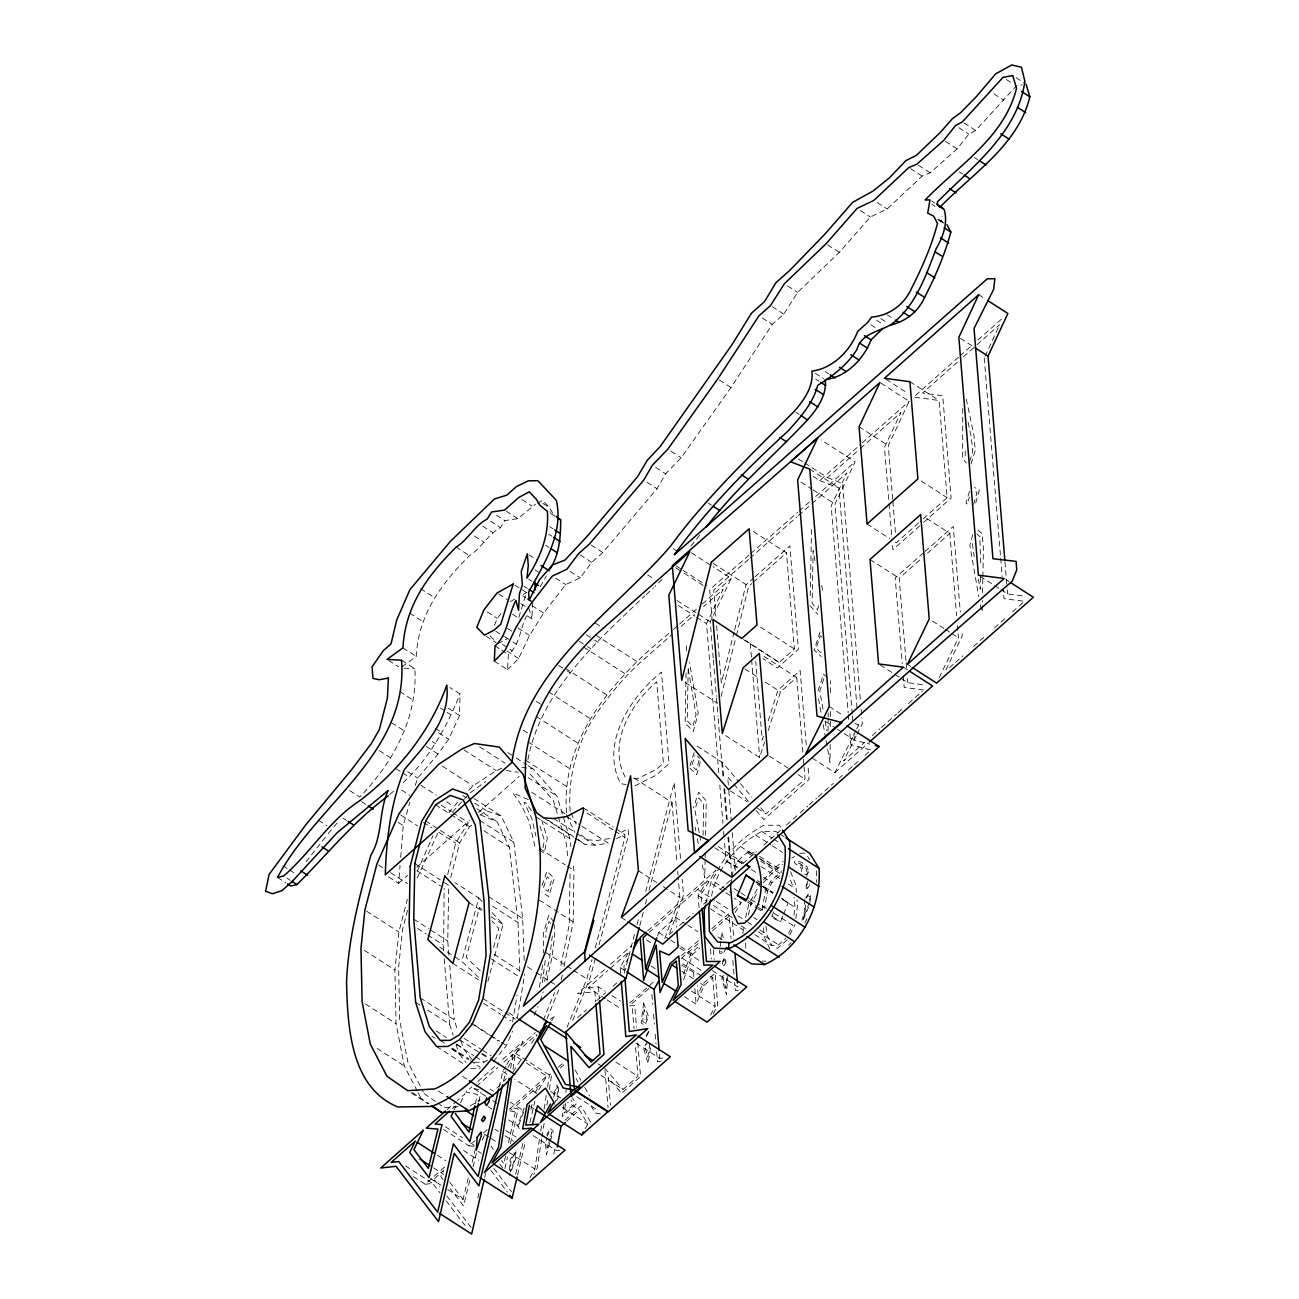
<?xml version="1.0" encoding="UTF-8"?>
<svg xmlns="http://www.w3.org/2000/svg" width="1299" height="1299" viewBox="0 0 1299 1299"><rect width="100%" height="100%" fill="white"/><g stroke="black" fill="none" stroke-linecap="round" stroke-linejoin="round"><path stroke-width="0.75" stroke-dasharray="5 3.75" d="M962.738 408.438L962.656 458.401L966.245 463.094M965.222 455.722L965.238 447.911M828.048 730.915L828.145 718.964M828.161 716.967L828.194 712.989M830.175 744.489L830.029 762.432L826.083 740.544M830.305 726.531L830.37 718.558M830.386 716.561L830.434 708.588M830.564 692.643L830.662 680.676M570.034 873.854L569.287 924.515L560.031 969.427M564.042 966.342L573.184 921.884L573.947 870.492L572.94 862.552M566.575 812.719C560.324 736.63 616.96 675.22 672.005 630.778M570.147 811.209C567.825 779.108 575.96 747.266 592.425 719.711A155.328 71.997 -57.2 0 1 637.549 664.991L672.07 634.48M443.592 950.836L444.128 888.24M448.918 955.138L447.749 941.012L448.756 885.366L441.969 880.998M686.051 672.947L685.125 723.121L693.309 731.402L698.212 713.119L689.574 662.409M686.473 650.864L686.57 644.856M703.051 835.403L703.668 803.659L698.797 797.992L694.835 809.699L699.349 833.455M705.113 859.548L704.772 877.751L701.801 862.146M705.162 857.535L705.276 851.462M705.584 835.289L706.266 800.931L698.683 792.13L693.341 807.946M810.235 595.673L811.534 528.222M980.485 577.129L980.242 589.21L978.098 577.698M980.761 563.019L979.803 536.406L976.799 533.938M982.223 610.644L982.417 600.674M982.58 592.701L982.856 578.769M982.888 576.772L983.424 548.892L982.174 533.645L977.692 529.96M415.242 785.44L417.71 778.117L437.99 754.069L448.658 739.228L459.554 715.522L460.008 693.975L450.022 687.544M804.763 899.444L804.406 911.557L801.954 920.212M805.591 905.094L805.412 910.956L803.22 918.669L808.806 903.844M349.772 790.636L359.758 797.05C392.964 762.692 417.856 717.892 414.852 668.79L401.537 660.233M494.269 661.11L507.584 669.667L508.364 654.485C519.795 645.262 520.022 628.765 526.339 616.311M558.732 1087.295L558.213 1097.346L555.956 1102.396M526.874 615.645L531.859 618.86L532.769 602.233M509.484 1170.334L510.198 1159.341L515.865 1151.693L516.288 1156.873L509.679 1175.757M388.628 876.922L398.631 883.352L400.043 865.443M400.677 857.47L403.21 825.612L409.883 802.279M726.677 978.261L725.897 988.182L722.942 977.855M727.911 975.046L726.385 994.596L721.789 978.537L724.257 973.016M542.544 964.995L539.394 987.938M545.255 960.399L541.862 986.347M720.669 941.466L719.5 953.028L723.023 953.807L726.303 948.059M720.864 939.534L721.643 931.821L724.241 940.849M417.255 1090.965L404.281 1065.943L396.065 1023.644L394.945 969.996L398.858 931.935L407.35 899.265M552.319 935.897L549.526 958.954L544.573 981.411M793.965 915.324L794.972 907.384L794.144 897.333M795.784 918.831L797.472 905.452L797.018 899.817M809.293 900.288L810.836 895.612L808.287 894.118L805.64 898.112M809.797 903.357L810.836 895.612M806.533 898.064L808.287 894.118M649.809 1043.633L647.876 1056.753L645.197 1047.773L647.113 1043.811M650.474 1047.692L648.136 1063.637L643.654 1048.65L646.853 1042.025M563.993 1104.523L562.158 1116.555L576.204 1104.101L572.291 1097.85M565.828 1092.508L566.445 1088.497M565.601 1103.436L564.107 1113.129L573.833 1104.507L570.943 1099.88M510.653 1068.281L513.121 1052.401L535.399 1032.624M512.959 1069.207L515.443 1053.213L536.243 1034.751M529.911 1177.771L534.863 1169.003L539.491 1139.012M540.741 1131.023L541.975 1123.034M544.135 1109.037L546.311 1095.057M547.545 1087.052L549.396 1075.069L552.384 1072.422M541.699 1138.898L537.12 1168.467L533.662 1174.621M542.008 1136.917L544.151 1123.115M546.895 1105.368L548.113 1097.476M549.347 1089.601L551.474 1075.799M512.602 1022.004L517.116 994.839M517.294 1018.416L524.699 974.006M944.016 223.201L941.028 221.707L942.002 216.056M731.24 882.476L731.922 878.644M732.263 876.744C732.733 865.962 739.894 856.82 749.036 851.689L754.41 853.005M762.026 909.982L765.29 891.536L770.729 881.112L781.462 871.597M760.824 861.318L781.202 874.422L771.898 882.687L767.579 890.952L764.526 908.147L761.133 905.955M553.861 1154.048L555.241 1146.432M401.911 666.793L416.248 656.45C418.522 614.736 440.67 584.225 469.491 555.68C481.588 548.032 487.904 534.149 500.553 527.605L504.808 520.59L517.863 518.642L535.545 504.158M542.966 847.744L544.427 840.485L539.166 823.615M561.249 979.868L562.451 974.071M546.911 980.42L551.961 957.525L554.819 933.965L554.007 924.011M475.32 1103.858L477.415 1094.424L465.87 1092.118L471.894 1086.776M478.844 1101.601L480.971 1092.021M505.571 1156.013L503.866 1163.677L501.528 1160.494M508.558 1142.6L515.362 1111.96L510.263 1108.68M504.905 1168.532L507.471 1157.003M510.458 1143.542L518.139 1108.924L513.641 1108.015L539.54 1085.038L534.571 1093.644M477.788 1198.149L479.136 1192.287M484.657 1177.43L485.55 1173.517M527.897 759.558C541.082 691.019 596.517 641.657 644.824 595.835M499.125 1087.052L502.778 1071.496L505.766 1066.317M503.606 1080.8L505.879 1071.058M515.687 1174.069L523.513 1140.733M530.885 1109.33L532.265 1103.452M517.57 1174.994L525.332 1141.951M529.895 1122.498L534.912 1101.114M705.909 903.39L710.764 882.865L716.626 872.425M711.608 895.985C716.512 868.024 737.215 844.626 761.766 831.409L775.698 831.328L784.19 836.8M742.882 933.559L743.71 925.684M745.577 917.825L748.825 904.072L757.999 887.737M748.354 914.918L751.001 903.747L756.489 893.956M447.749 1189.575L463.029 1199.415L468.322 1177.836M472.154 1162.134L476.002 1146.432M469.767 1180.45L463.548 1205.878L450.347 1188.812M473.112 1166.762L476.944 1151.109M734.146 631.947L721.335 682.965L716.512 624.381M734.633 629.983L745.951 584.859L753.534 578.136M721.091 696.41L735.884 637.419M736.387 635.455L748.727 586.287L751.748 583.608M447.652 874.519L455.689 843.116L468.289 822.608L453.01 812.768M450.737 877.637L459.635 842.84L469.589 826.667L472.852 824.556M407.529 910.404L402.446 929.938L398.614 967.235L399.719 1020.332L407.837 1062.046L423.295 1091.907M624.348 973.178L635.049 932.325M637.078 924.547L639.124 916.753M645.733 891.471L674.246 782.518L680.708 861.026M639.79 925.684L643.378 911.995M645.424 904.169L646.951 898.291M648.997 890.464L672.038 802.441L633.912 777.922M478.519 977.319L461.811 961.357L478.763 897.918L454.975 882.622M493.604 947.523L498.719 928.363L491.866 920.877M487.888 981.492L503.07 924.482L492.256 912.677M567.078 1027.2L586.823 978.894L592.052 959.523M595.186 947.897L624.981 837.482L624.738 834.429L614.784 828.031M595.364 958.37L590.071 977.952L572.469 1021.014M599.05 944.665L628.635 835.062L628.115 828.762L618.064 834.088M972.756 534.636L969.833 545.353L978.796 596.679M699.057 760.305L696.313 770.015L691.734 765.647L694.868 755.547M700.307 761.847L696.702 774.561L689.444 767.644M818.565 605.789L817.493 609.556L812.119 603.402L813.125 550.614L815.187 562.223M973.617 504.369L977.043 492.418L973.519 490.437M975.728 502.924L979.365 490.226L974.51 487.482M550.078 1138.362L547.236 1148.072L546.408 1137.859M550.646 1136.43L551.766 1132.549L549.915 1130.666L547.285 1136.073M549.802 1142.909L546.408 1154.502L545.255 1140.49M550.354 1140.977L553.179 1131.315L550.11 1128.214L546.765 1135.05M518.837 617.447L526.517 592.588L514.875 585.102M969.476 491.444L965.92 503.038L969.216 505.165M968.242 500.894L969.411 497.079M690.013 765.793L695.16 749.247M969.671 461.551L972.626 452.149L971.457 437.958L967.755 420.47M971.019 463.938L975.24 450.509L974.006 435.555L966.099 398.192M763.406 736.143L762.204 739.975L755.742 661.37M768.261 720.831L777.955 690.191L800.135 670.528L806.435 747.169M725.703 735.689L759.671 757.544L764.559 742.086M768.229 730.493L780.472 691.864L796.725 677.445L761.068 654.501M818.061 690.922L823.517 674.084L827.804 678.046M823.793 678.841L819.766 691.263L823.355 711.105M808.563 907.157L802.36 921.852M540.124 1001.188L543.209 991.754M820.059 631.963L814.132 650.068L821.309 656.531M542.121 885.415L546.976 871.191L554.364 878.4L548.551 896.602L541.959 891.926M553.666 1094.408L557.092 1084.941M553.618 1097.2L557.644 1086.078L557.027 1097.85L553.829 1105.043M657.44 936.141L658.755 932.52L675.74 917.451L685.921 924.011M683.518 974.104L691.117 953.109L700.08 945.152M683.534 979.787L692.724 954.375L699.788 948.091M664.812 938.528L679.848 897.382L678.192 877.182M669.748 932.893L683.518 895.238L682.186 879.131M524.228 1107.803L517.554 1125.827L519.243 1128.522M518.837 1124.853L523.984 1110.954L510.41 1102.218M773.684 911.801L771.33 917.386L780.569 921.657L782.842 916.022M783.589 914.139L788.12 902.886L781.576 898.112M543.323 1020.218L554.527 992.631M546.993 1018.806L559.658 987.597M494.416 625.355L497.273 618.373L502.031 612.251M807.897 880.933L804.99 888.029L807.377 888.548L810.024 884.879M807.393 883.758L806.029 887.071L807.669 887.428L809.878 883.921M493.425 1061.592L506.464 1045.549L512.472 1031.146M684.248 996.56L696.134 1004.208L703.993 985.584L712.745 977.822L709.351 975.63M534.149 1015.315L537.981 1006.579M417.401 870.98L432.94 835.744M417.304 877.832L437.731 833.373M722.504 961.731L723.852 958.743L726.985 959.961L724.144 965.595L721.156 964.719M403.275 782.534C429.384 758.324 446.888 726.742 460.008 693.975M985.032 356.251L998.947 326.325M892.689 499.141L888.289 445.589L909.17 401.277L879.959 382.491M804.877 923.053L807.28 917.955M507.584 669.667L518.626 658.496L529.537 635.487L543.632 613.112L565.731 584.582L580.166 577.86L591.727 562.37L602.801 552.546L657.018 488.733L665.656 473.826L681.147 457.735L731.012 387.54L772.223 324.425L783.817 314.147L797.651 292.356L839.316 252.379L870.362 217.014L887.152 208.993L922.128 176.096L930.149 172.799L957.103 148.882L968.81 134.154L975.679 130.452L1016.354 85.945L1022.183 84.841M852.241 713.882L834.981 504.012L855.148 461.794L821.195 439.939M801.597 871.515L800.98 867.618L795.069 863.526L794.338 861.724L795.508 860.945L801.418 862.163L807.085 866.806L808.628 871.743L806.338 874.503L804.633 874.081M806.435 876.322L808.628 871.743M939.226 677.656L958.435 637.777L958.11 633.766M945.899 669.927L962.267 635.958L961.78 629.983M718.802 772.889L706.542 623.634L723.088 589.356L703.587 606.617M713.216 658.09L710.244 621.864L731.24 578.396L713.005 566.673M454.325 1109.719L455.933 1106.423M460.528 1102.77L464.896 1093.823L457.459 1100.432M482.124 1140.149L484.998 1134.287M812.151 758.048L834.867 772.661L855.846 730.623M856.723 728.869L858.477 725.378L858.136 721.351M856.09 736.062L843.668 760.954L864.793 742.216M856.983 734.276L862.309 723.608L861.805 717.551M710.618 1015.104L715.083 1006.319L712.745 977.822M713.248 1013.951L717.73 1005.117L715.099 973.048L702.548 984.187L698.099 994.709L697.352 985.616M648.558 1031.211L646.35 1035.53L644.06 1035.206M646.399 1036.537L649.565 1030.334M788.509 933.413L792.715 925.278L772.337 912.158M789.776 934.76L795.069 924.547M585.167 1128.685L587.781 1123.944L579.451 1109.963L567.566 1102.315M620.613 973.471L620.143 967.56L628.911 951.81L609.361 969.151M628.602 957.623L623.91 966.034L624.413 971.993M717.6 870.671C727.343 850.991 744.636 835.549 763.828 825.287L779.497 825.206L781.543 828.502M540.287 586.661L546.294 576.106M506.772 1064.579L512.764 1054.22L524.65 1061.868M507.893 1067.583L523.01 1041.425L500.456 1061.429M526.339 1062.972L546.717 1076.075L536.747 1093.352L514.664 1079.144M551.718 1020.624L554.722 1015.493L550.256 1019.439M699.089 907.546L698.115 895.628L707.241 880.819L724.225 891.747M735.12 912.548L741.193 902.675L734.406 898.307M513.056 1071.967L521.76 1058.441M531.567 1043.243L537.023 1034.783M448.804 812.687L460.366 798.885M452.409 812.054L468.777 794.241M515.053 1153.869L511.075 1159.244L510.263 1171.974L515.346 1157.441L515.053 1153.869L511.66 1151.693M306.061 861.773L327.007 835.16M328.241 833.585L338.552 821.309M690.971 545.986L699.739 535.188M662.035 579.419L655.005 586.466M763.439 879.91L774.204 868.203L783.265 861.318M763.244 882.8L774.496 870.574L782.518 864.468M468.793 790.214L472.998 785.863L496.267 770.648L503.2 767.628M470.189 792.78L485.712 781.576M788.477 945.266L791.075 942.619M496.932 1088.091L502.307 1082.716M503.655 1081.369L506.334 1078.69M646.285 594.504L653.543 587.798M389.765 794.517L394.263 790.523M958.516 357.274L913.652 397.072L939.112 400.498L947.117 497.679L920.195 521.565M960.01 355.942L971.977 345.323M977.952 340.013L1001.886 318.791M813.271 476.424L819.766 480.598L860.669 444.29M862.195 442.943L909.17 401.277M957.395 362.161L922.582 393.045L942.717 395.757L951.128 498.02L921.251 524.536M963.436 356.803L975.549 346.054M977.059 344.706L999.759 324.571M804.747 463.045L827.463 477.659L858.964 449.714M860.458 448.382L900.938 412.465L884.457 447.457L888.906 501.593M398.631 883.352L407.659 875.331M416.703 867.31L469.459 820.513M478.503 812.492L519.194 776.396M755.044 576.788L789.889 545.889L798.382 649.289L777.322 667.978L763.016 658.544M753.258 582.277L786.48 552.789L752.511 530.95M918.702 522.896L896.278 542.787L891.406 539.653M919.757 525.851L892.868 549.721L892.364 543.696M743.466 639.546L779.124 662.49L794.387 648.964L786.48 552.789M923.492 552.838L895.19 577.941L902.237 663.562M924.969 551.523L953.271 526.42L960.302 612.056M905.971 660.623L899.2 578.266L921.543 558.456M927.502 553.163L949.845 533.337L923.881 516.645M757.496 808.335L765.988 813.791L805.088 779.108L804.097 767.141M477.902 1081.434L498.946 1062.761M647.665 930.815L716.058 870.135L700.957 894.638L701.769 904.477M604.571 969.59L577.682 993.443L594.91 991.803L595.738 1001.854M610.53 964.296L631.444 945.753M447.051 1109.671L455.965 1101.747M649.143 932.357L707.241 880.819M485.875 1096.259L473.989 1088.611L497.842 1067.453M503.817 1062.16L512.764 1054.22M872.327 735.526L879.878 728.836M881.388 727.489L896.472 714.109M897.982 712.778L902.513 708.751M908.537 703.409L922.128 691.36M605.302 998.752L588.317 987.825L607.867 970.483M452.409 1108.615L455.299 1106.05M949.537 667.735L954.018 663.757M955.512 662.425L963.014 655.784M973.487 646.48L983.976 637.176M994.449 627.888L1006.433 617.252M1012.424 611.943L1024.391 601.307L1004.013 598.709L1003.185 588.593M834.867 772.661L867.943 743.32M742.882 863.64L756.456 851.608M763.991 844.918L780.569 830.207M786.593 824.865L798.658 814.164M800.168 812.833L807.702 806.143M809.212 804.812L816.746 798.122M818.24 796.79L833.325 783.411M839.349 778.069L842.369 775.389M848.393 770.047L852.907 766.037M854.417 764.689L858.948 760.678M864.972 755.336L870.996 749.994L850.796 744.717L849.643 730.655M669.066 934.777L673.564 930.782M679.588 925.44L693.098 913.441M703.62 904.12L708.134 900.126M720.149 889.458L732.165 878.79M577.6 1017.653L586.45 1009.794M596.777 1000.636L605.626 992.777M613.014 986.233L618.909 981.005M681.585 955.561L699.755 939.437M711.868 928.688L730.038 912.564M732.945 909.998L741.193 902.675M509.452 1109.151L546.717 1076.075M413.309 1176.602L425.195 1184.25L444.729 1166.908M629.804 1003.007L653.852 981.671M443.544 1129.481L469.004 1145.864L474.801 1140.733M483.472 1133.037L487.807 1129.188M558.326 1067.145L564.269 1061.884M681.293 958.5L699.106 942.701M712.469 930.847L730.282 915.048M648.769 988.718L629.349 1005.946L634.708 1005.442L636.494 1027.152M560.259 1068.005L564.643 1064.108M564.919 1120.29L581.026 1106.001L590.704 1122.222M566.721 1121.248L579.451 1109.963M754.881 934.663L771.866 945.591L778.572 944.86L785.976 938.3M787.145 939.859L777.906 948.059L773.035 948.579M600.95 1075.312L623.033 1089.52L637.939 1076.286L635.325 1044.493M673.515 629.43L678.078 625.404M679.588 624.056L696.296 609.28M702.386 603.921L731.24 578.396M681.066 626.508L694.575 614.573M749.085 555.046L709.692 589.681L711.998 617.821M750.595 553.715L797.57 512.423M799.096 511.092L809.699 501.755M815.756 496.429L855.148 461.794M748.5 559.447L713.703 590.038L715.846 616.311M750.01 558.115L796.937 516.872M798.447 515.541L810.56 504.889M812.07 503.557L846.867 472.966L831.165 505.847L848.166 712.599M479.948 815.09L486.605 810.803L501.235 816.048L513.868 842.337L522.653 918.507L524.26 962.121M470.287 1105.887L479.981 1099.993M474.232 1062.273L484.007 1062.192L491.477 1057.792M510.377 601.567L516.84 597.978M523.286 594.39L526.517 592.588M537.299 503.216L542.544 500.391L549.526 507.649L553.277 513.982L549.948 511.838M791.773 858.054L794.615 856.512M616.489 838.813L624.738 834.429M497.712 643.719L507.373 638.735M634.919 785.798L656.06 775.194L669.034 763.666L661.516 672.07C630.177 697.092 599.732 743.759 620.695 783.719L626.021 784.499M635.99 1043.097L659.762 1058.393L663.286 1057.841M660.98 1061.186L657.456 1061.738L656.628 1051.833M609.702 838.537L597.199 840.437L587.846 839.868L581.238 835.111M575.23 838.18L585.167 844.577L595.088 845.178L608.257 843.181L578.428 823.988M425.195 1184.25L432.713 1183.405L440.02 1192.904M588.317 987.825L598.417 986.867L605.204 991.234M559.999 1150.476L556.605 1150.719L531.145 1134.319M458.287 1106.683L444.274 1107.609L439.647 1104.394M738.352 990.341L735.315 990.374L734.666 982.369M470.563 1068.395L480.127 1068.314M799.713 853.248L805.689 853.216M762.302 961.081L765.793 961.26M403.957 668.157L414.852 668.79M469.004 1145.864L474.249 1146.286M1001.107 589.778L1007.602 593.968L1025.447 596.241M901.295 678.533L907.79 682.706L923.037 684.719M923.638 690.013L904.201 687.447L903.211 675.512M521.776 767.287L533.24 768.959L557.011 796.157L569.92 838.732L570.927 846.672M506.301 770.518L518.204 772.239M633.993 778.28L637.549 778.799L656.596 769.235L663.399 763.195L656.709 681.796C630.811 703.749 607.429 743.645 625.128 776.964M600.349 1113.974L595.039 1112.983L590.298 1104.361M473.989 1088.611L481.393 1090.105M509.809 1110.84L515.362 1111.96M720.62 951.729L723.056 952.264M844.204 733.562L854.401 740.105L869.664 744.1M519.811 971.49L518.025 922.582L509.305 847.094L497.176 821.829L480.857 815.025M827.463 477.659L842.564 483.407L860.49 701.395M819.766 480.598L838.943 487.904L857.145 709.27M528.287 799.534L512.894 792.991L521.321 805.023L529.164 821.439L535.513 848.864M681.666 965.141L696.702 974.169M539.036 850.488L544.33 852.891L547.285 838.18L541.715 820.351M714.677 847.76L729.6 857.356L743.077 863.721M737.702 867.115L726.109 861.627L724.274 839.446M808.059 895.742L809.764 896.748M1016.094 77.68L1024.408 83.039M1006.368 79.515L1011.353 82.73M993.849 93.804L1003.835 100.234M964.037 122.95L975.679 130.452M958.824 127.724L968.81 134.154M974.38 157.504L977.709 159.647M945.461 141.38L957.103 148.882M959.214 171.841L962.543 173.985M918.49 165.298L930.149 172.799M910.485 168.61L922.128 176.096M931.643 201.02L934.971 203.147M931.821 204.235L935.15 206.379M938.674 219.336L943.675 222.551M937.699 219.563L941.028 221.707M877.166 202.563L887.152 208.993M860.376 210.584L870.362 217.014M978.667 294.694L985.145 298.867M827.658 244.894L839.316 252.379M960.464 338.373L971.814 345.68M887.103 314.78L893.761 319.067M880.787 318.661L887.444 322.931M876.614 320.285L883.271 324.571M870.866 324.766L877.523 329.037M787.665 285.926L797.651 292.356M909.917 381.695L939.112 400.498M886.064 379.324L907.157 392.899M772.174 306.645L783.817 314.147M762.237 318.011L772.223 324.425M825.174 371.546L828.502 373.69M815.236 373.235L823.566 378.577M815.723 379.129L819.052 381.273M859.077 426.803L888.289 445.589M921.153 480.987L947.117 497.679M795.897 412.335L799.226 414.478M719.37 380.039L731.012 387.54M1005.783 579.5L1009.031 581.595M798.252 458.856L803.123 461.989M980.014 576.22L993.004 584.566M994.628 585.605L999.483 588.739M809.748 469.118L838.943 487.904M867.066 524L889.783 538.614M801.028 482.156L811.209 488.716M812.914 489.804L834.981 504.012M870.005 559.479L899.2 578.266M671.161 451.305L681.147 457.735M932.471 621.084L943.837 628.391M945.461 629.43L950.316 632.564M951.94 633.603L958.435 637.777M655.67 467.396L665.656 473.826M708.101 503.022L711.43 505.165M647.032 482.319L657.018 488.733M907.4 664.309L910.648 666.387M903.373 667.183L908.228 670.316M880.202 664.958L893.192 673.32M894.816 674.36L899.687 677.493M713.054 563.344L748.727 586.287M691.458 552.806L711.349 565.601M673.483 548.811L678.468 552.026M676.341 566.007L681.423 569.287M683.128 570.375L706.9 585.67M675.724 567.825L682.511 572.193M684.216 573.297L706.299 587.489M760.418 627.108L794.387 648.964M542.868 503.379L549.526 507.649M647.714 574.954L654.371 579.224M550.695 513.511L555.68 516.726M745.188 640.196L779.124 662.49M522.068 499.628L532.054 506.042M591.142 545.044L602.801 552.546M677.088 600.544L696.978 613.339M698.635 614.411L710.244 621.864M678.354 605.496L694.933 616.164M696.589 617.236L706.542 623.634M549.656 526.712L552.984 528.855M829.265 706.575L843.863 715.976M855.229 723.283L858.477 725.378M548.698 534.165L552.026 536.308M580.068 554.868L591.727 562.37M506.22 511.14L517.863 518.642M744.798 668.92L758.389 677.656M765.176 682.024L780.472 691.864M825.531 721.53L835.712 728.089M837.417 729.177L842.515 732.457M545.548 545.255L548.876 547.399M496.494 515.232L504.808 520.59M570.18 571.43L580.166 577.86M490.567 521.191L500.553 527.605M528.969 554.819L537.299 560.178M482.611 526.079L492.597 532.509M555.745 578.152L565.731 584.582M534.944 569.871L538.273 572.015M474.379 536.049L484.365 542.479M528.644 579.159L531.973 581.303M595.364 623.179L603.694 628.521M685.141 682.43L717.405 703.181M524.033 586.255L527.362 588.398M595.624 635.016L637.062 661.662M456.176 547.106L469.491 555.68M586.401 634.821L593.058 639.108M594.731 640.18L598.06 642.323M522.783 595.803L526.111 597.946M769.414 756.164L788.103 768.18M798.284 774.74L805.088 779.108M531.973 605.61L543.632 613.112M520.899 603.678L529.213 609.02L531.859 618.86M579.143 641.268L585.8 645.554M587.473 646.626L590.801 648.769M583.641 647.097L625.079 673.743M498.719 594.065L508.705 600.495M512.52 614.265L520.85 619.623M517.879 627.985L529.537 635.487M697.027 746.048L722.504 762.432L739.131 782.063M487.287 611.943L497.273 618.373M507.471 628.472L514.128 632.743M565.503 668.384L606.942 695.046M558.57 665.429L565.227 669.716M566.884 670.787L570.212 672.914M504.629 636.607L511.286 640.894M512.959 641.966L516.288 644.109M495.731 631.233L504.044 636.591M420.535 588.658L433.85 597.231M502.469 644.418L512.456 650.848M730.314 790.847L747.298 801.775M486.07 636.218L496.056 642.648M506.967 651.01L518.626 658.496M495.049 645.928L500.034 649.127M501.706 650.198L508.364 654.485M548.681 691.961L590.119 718.623M761.766 831.409L771.947 837.969M773.652 839.057L778.734 842.337M755.336 834.867L770.616 844.707M772.32 845.795L782.501 852.355M409.705 613.16L423.019 621.734M536.292 701.411L542.95 705.698M759.509 856.285L781.592 870.492M749.036 851.689L757.528 857.161M759.217 858.249L781.3 872.457M740.251 846.347L753.826 855.099M760.629 859.467L774.204 868.203M536.39 716.496L577.828 743.142M747.234 852.582L752.332 855.862M761.052 866.53L779.741 878.546M788.233 884.002L793.316 887.282L789.094 876.63M718.315 846.639L743.174 862.633M737.929 860.831L743.028 864.111M751.52 869.567L756.603 872.847M763.406 877.215L771.898 882.687M402.934 647.876L416.248 656.45M523.27 730.152L528.271 733.367M726.791 860.977L736.988 867.537M757.366 880.641L760.759 882.833M756.164 881.615L761.246 884.895M762.951 885.983L773.149 892.543M755.856 882.135L760.954 885.415M762.659 886.503L772.84 893.062M788.12 902.886L781.332 898.518L794.972 907.384M762.708 886.616L772.905 893.176M757.382 884.392L767.579 890.952M528.076 741.875L569.514 768.537M388.661 660.46L398.647 666.874M762.156 905.614L770.648 911.07M733.967 888.484L739.066 891.764M740.755 892.851L749.247 898.307M750.952 899.411L759.444 904.867M748.305 900.889L756.797 906.361M758.486 907.449L763.585 910.729M772.077 916.185L780.569 921.657M447.911 708.02L459.554 715.522M747.558 902.091L756.05 907.546M757.755 908.651L761.149 910.826M525.543 760.142L566.981 786.804M714.856 882.232L731.84 893.16M440.458 708.069L445.46 711.284M447.116 712.355L450.444 714.499M507.779 752.576L514.566 756.944M516.255 758.031L526.452 764.591M528.157 765.679L533.24 768.959M725.914 892.835L732.717 897.203M583.3 807.767L613.128 826.96M753.712 917.532L757.106 919.724M399.946 691.62L413.261 700.193M586.872 812.963L613.388 830.029M615.044 831.084L624.981 837.482M528.141 777.581L557.011 796.157M479.542 746.779L505.019 763.163M697.595 889.377L714.58 900.304M716.285 901.392L729.859 910.128M737.816 915.795L746.308 921.267M748.013 922.355L751.407 924.547M759.899 930.003L766.686 934.371L771.866 945.591M758.194 931.756L778.572 944.86M698.115 895.628L706.607 901.1M713.395 905.468L732.068 917.484L733.87 939.323M435.36 728.333L442.017 732.604M741.307 925.927L746.405 929.207M531.729 792.325L564.886 813.645M438.672 732.798L448.658 739.228M463.987 749.896L496.267 770.648M566.819 816.519L576.772 822.917M710.521 908.862L742.784 929.613M638.41 870.72L656.644 882.459M663.269 886.714L679.848 897.382M553.65 818.516L575.197 832.383M576.853 833.455L595.088 845.178M432.275 741.518L435.603 743.661M548.162 820.221L573.038 836.215M543.729 817.915L573.573 837.108M391.454 722.666L404.768 731.223M535.951 816.876L569.92 838.732M426.348 746.568L437.99 754.069M717.892 936.904L722.975 940.184M442.439 766.199L472.998 785.863M687.626 925.099L697.807 931.659M474.07 798.56L501.235 816.048M462.834 795.508L466.227 797.7M474.72 803.155L486.605 810.803M539.978 848.653L565.455 865.037M567.143 866.124L573.947 870.492M476.798 808.725L497.176 821.829M379.324 750.578L390.983 758.08M658.755 932.52L668.936 939.08M670.641 940.167L679.133 945.623M680.838 946.727L692.724 954.375M407.724 771.687L417.71 778.117M679.864 948.075L701.931 962.283M479.899 820.481L513.868 842.337M712.323 970.597L737.783 986.98L737.459 983.018M395.951 768.651L400.953 771.866M402.609 772.937L409.266 777.208M421.071 785.359L436.35 795.183M446.547 801.743L453.335 806.111M621.328 917.467L626.297 920.666M483.845 830.711L509.305 847.094M682.17 958.159L702.548 971.262M441.124 805.12L451.305 811.68M646.48 939.924L651.578 943.204M435.62 804.812L449.21 813.547M450.899 814.652L469.589 826.667M682.657 963.793L703.035 976.897M401.57 790.019L409.883 795.361M681.91 971.376L693.796 979.024M700.599 983.392L703.993 985.584M691.312 991.023L715.083 1006.319M425.682 820.984L459.635 842.84M650.994 966.018L656.076 969.298M423.425 822.364L431.901 827.82M438.705 832.188L455.689 843.116M539.231 900.045L573.184 921.884M400.677 814.976L417.661 825.904M398.225 822.397L403.21 825.612M620.143 967.56L625.225 970.84M361.609 801.662L366.61 804.877M488.7 896.651L522.653 918.507M492.548 906.182L518.025 922.582M414.803 863.51L440.264 879.91M343.147 818.224L346.476 820.367M469.101 902.643L482.692 911.378M491.184 916.834L503.07 924.482M545.385 952.232L565.276 965.043M566.932 966.099L571.917 969.298M573.573 970.369L586.823 978.894M612.008 995.602L620.5 1001.074M416.963 870.768L440.734 886.064M607.006 999.84L620.581 1008.592M318.612 820.318L326.942 825.677M378.594 865.053L383.692 868.317M390.479 872.701L407.464 883.612M527.394 966.846L534.198 971.214M535.886 972.301L554.576 984.317M494.123 954.343L519.6 970.743M491.168 958.792L518.333 976.263M413.78 919.156L429.076 928.996M430.765 930.084L447.749 941.012M417.628 928.493L426.121 933.965M427.826 935.053L443.105 944.893M439.728 947.15L453.319 955.885M455.023 956.99L461.811 961.357M615.856 1062.095L637.939 1076.286M452.913 963.452L478.389 979.836M366.594 911.184L398.858 931.935M597.995 1063.816L603.093 1067.096M282.906 865.719L287.891 868.934M289.563 870.005L294.548 873.22M508.77 1012.733L517.262 1018.189M483.001 998.509L503.379 1011.612M505.084 1012.7L515.265 1019.26M483.731 1003.429L500.7 1014.357M502.404 1015.445L510.897 1020.917M286.933 878.14L290.262 880.284M277.515 877.426L285.829 882.784M364.386 950.332L394.945 969.996M474.2 1024.797L489.479 1034.621M491.184 1035.709L499.677 1041.181M501.365 1042.269L506.464 1045.549M471.099 1023.368L488.083 1034.296M489.788 1035.384L498.28 1040.856M515.443 1053.213L549.396 1075.069M576.756 1096.729L597.134 1109.833M420.259 997.908L454.228 1019.747L457.865 1031.211M415.664 1002.406L420.762 1005.686M427.55 1010.054L449.633 1024.261L453.14 1035.271M550.581 1091.404L560.762 1097.947M464.1 1038.339L481.085 1049.267M482.79 1050.355L491.282 1055.827M482.432 1053.586L489.22 1057.971M459.456 1039.736L488.327 1058.312M562.321 1107.56L587.781 1123.944M502.778 1071.496L507.877 1074.776M436.172 1030.903L446.353 1037.463M456.55 1044.006L463.337 1048.39L473.031 1060.731M456.842 1044.721L473.826 1055.649M475.515 1056.736L484.007 1062.192M440.28 1040.418L445.362 1043.698M452.166 1048.066L469.15 1058.994M451.467 1048.634L468.452 1059.562M470.157 1060.65L480.338 1067.21M431.804 1036.131L435.197 1038.307M452.182 1049.235L458.969 1053.603L465.935 1062.468M530.512 1106.602L533.905 1108.794M436.61 1046.539L463.775 1064.011M365.49 1003.981L396.065 1023.644M490.032 1089.114L493.425 1091.29M462.46 1076.368L467.559 1079.631M492.678 1100.626L497.761 1103.906M488.245 1106.748L491.639 1108.94M508.623 1119.868L518.804 1126.412M505.879 1130.503L516.076 1137.063M377.116 1048.455L404.281 1065.943M438.331 1091.046L445.119 1095.43M494.919 1129.237L498.313 1131.413M505.1 1135.781L513.592 1141.253M484.495 1134.206L489.577 1137.486M491.282 1138.574L496.38 1141.853M509.387 1152.603L534.863 1169.003M412.465 1092.67L428.914 1103.663M411.101 1092.865L428.085 1103.793M445.427 1126.769L462.412 1137.697M470.904 1143.152L474.297 1145.345M478 1151.223L481.393 1153.415M463.564 1150.411L478.844 1160.251M437.357 1155.266L445.849 1160.721M433.493 1167.833L443.673 1174.393M430.765 1178.664L440.962 1185.208M405.548 1165.934L432.713 1183.405M424.205 1093.661L438.104 1103.322M578.006 839.414L585.167 844.577M821.082 652.877L816.097 648.38L820.254 635.649L823.923 639.043M480.305 970.873L466.195 957.395L479.542 907.416L482.286 910.404M490.113 635.844L495.179 641.089M697.498 756.115L699.609 758.356M478.763 897.918L482.806 902.35M810.04 605.594L817.785 614.443M530.089 773.977L553.325 800.557L566.055 842.564L568.036 858.217M604.798 1068.2L623.033 1089.52M740.414 783.573L751.91 797.18M760.873 807.751L765.988 813.791M748.338 801.288L727.667 776.867L728.658 788.802M756.083 810.43L763.828 819.588L809.082 779.432L807.929 765.322M449.73 1182.22L463.029 1199.415M443.138 1179.508L440.734 1176.407L443.592 1170.513L432.535 1180.32L434.645 1180.093L439.5 1186.409M446.775 1195.876L471.066 1227.458M446.093 1200.812L466.779 1227.717M493.831 1168.402L511.53 1191.735M490.876 1170.367L507.373 1192.109M553.845 922.014L548.763 915.146L543.323 933.461L543.518 953.011M550.581 923.573L548.957 921.364L545.807 931.951L545.872 937.699M490.941 1146.14L493.295 1149.339M499.774 1164.083L503.314 1168.856M531.421 810.673L525.949 802.993L524.033 802.197L531.827 818.516L535.854 835.874M807.653 856.447L809.618 859.646M575.23 1070.067L580.945 1080.443M584.745 1087.36L589.519 1095.999M576.09 1078.543L577.974 1081.986M418.181 1092.768L420.957 1098.126M570.992 813.044L576.123 824.069M566.543 814.717L574.726 832.35M769.804 948.936L764.234 936.888L763.292 925.359M790.571 871.726L795.784 884.814L796.401 892.316M460.901 1040.743L463.337 1048.39M456.046 1044.445L458.969 1053.603M807.312 872.506L805.965 868.219L800.493 863.721L797.683 863.137L802.116 866.206L803.091 872.149M699.723 835.436L701.233 843.36M695.111 827.057L695.858 830.954M697.336 838.764L698.456 844.61M980.29 604.652L981.411 610.627M825.141 721.026L826.927 730.947M818.532 698.765L821.406 714.677M823.209 724.631L825.709 738.563M821.699 585.329L823.063 592.977M972.334 543.615L974.234 556.638M1004.955 561.72L1007.098 587.911M1007.277 589.925L1007.602 593.968M984.22 358.004L1000.522 556.232M1000.685 558.261L1002.179 576.464M949.845 533.337L956.616 615.694M957.444 625.728L957.948 631.752M892.851 501.138L895.466 532.866M906.15 662.62L906.799 670.657M907.465 678.695L907.79 682.706M889.068 503.59L891.699 535.675M861.156 709.465L861.643 715.522M852.404 715.895L852.907 721.952M853.898 734.049L854.401 740.105M848.328 714.596L848.815 720.62M796.725 677.445L803.285 757.171M803.448 759.168L803.935 765.143M750.286 643.476L751.439 657.473M751.601 659.486L759.671 757.544M766.02 926.301L766.686 934.371M728.82 790.782L731.272 820.611M732.246 832.545L735.348 870.33M722.504 762.432L723.835 778.539M724.663 788.623L727.635 824.865M728.625 836.962L731.938 877.247M713.378 660.103L714.71 676.211M714.872 678.224L716.366 696.345M716.528 698.359L718.022 716.463M718.185 718.477L723.137 778.864M723.965 788.931L726.45 819.117M727.943 837.238L729.6 857.356M719.808 784.986L722.958 823.306M723.608 831.376L724.111 837.433M729.405 918.409L731.045 938.398M732.863 960.383L734 974.38M713.313 949.878L714.109 959.474M710.504 949.147L711.316 958.987M693.552 972.789L693.877 976.718M694.835 988.507L696.134 1004.208M672.038 802.441L677.023 863.039M677.688 871.126L678.013 875.169M675.74 917.451L676.535 927.291M659.454 1054.463L659.762 1058.393M651.919 994.401L652.731 1004.306M653.543 1014.21L654.355 1024.099M655.167 1034.004L655.979 1043.909M637.793 1042.951L640.553 1076.514L621.62 1093.303L608.159 1077.537L610.433 1105.205M632.386 1008.722L634.009 1028.597M598.417 986.867L599.391 998.785M604.961 1070.165L608.046 1107.738M449.746 965.238L454.228 1019.747M444.242 958.776L449.633 1024.261M745.642 943.106L745.821 950.673M816.519 870.85L816.584 882.443M688.21 668.644L687.236 720.864L692.854 726.547L696.037 714.645L688.21 668.644M643.638 1003.007L641.17 1022.979L644.84 1025.398L648.542 1016.711L643.638 1003.007M644.125 1009.745L642.68 1021.387L644.807 1022.784L646.967 1017.718L644.125 1009.745M551.409 880.933L548.064 891.439L543.339 888.094L547.188 876.793L551.409 880.933M723.9 960.01L722.179 963.826L724.128 964.394L725.946 960.805L723.9 960.01"/><path stroke-width="1.5" d="M489.447 1097.054L489.171 1101.032L486.54 1105.66L484.868 1103.013L486.8 1097.801M550.078 569.027C559.593 553.91 560.583 537.072 560.681 519.941L556.232 516.352M705.471 905.257L704.139 910.859L704.756 936.352L713.93 948.14L728.414 948.838L729.08 942.603M509.111 1078.219L498.345 1147.731L484.365 1172.591L538.939 1124.171L525.738 1125.145L529.359 1105.303M511.725 1077.196L500.894 1147.147L492.012 1162.93L531.112 1128.246L565.065 1150.102L525.965 1184.785L493.701 1164.034M731.24 882.476L730.574 886.291L732.733 912.515L737.913 923.735L744.603 923.004C764.9 907.546 764.072 876.338 755.125 854.791M557.303 1146.952L561.071 1126.265L565.309 1122.515M890.773 325.075C905.744 321.324 918.247 311.663 924.628 297.39C935.312 276.492 944.909 254.555 950.819 232.034L947.003 224.695M474.898 1105.741L469.036 1132.143L455.283 1113.503M478.422 1103.517L469.913 1141.837L451.094 1116.328L453.513 1111.376M484.202 1179.378L471.651 1234.05L439.387 1213.298M726.141 947.507L751.618 963.89L764.608 964.524C800.265 948.595 821.829 906.751 819.003 868.333L809.667 853.183L785.895 837.887M498.67 1088.984L478.129 1176.472L453.383 1143.867L437.698 1212.194L398.744 1161.55L391.226 1162.394L415.274 1141.058L409.721 1152.538L429.076 1177.56L442.033 1124.593L435.051 1124.025L449.503 1111.181M502.681 1084.697L478.909 1185.89L454.212 1153.333L438.542 1221.628L396 1166.291L380.737 1167.996L423.36 1130.195L413.91 1149.68L428.345 1168.321L437.942 1129.091L426.218 1128.149L445.557 1110.986M479.818 1177.56L512.082 1198.328L517.116 1176.943M710.683 899.915L708.816 907.757L709.4 931.432L717.649 942.035L730.639 942.684C766.313 926.755 787.86 884.895 785.034 846.477L777.776 834.705M705.99 527.475C735.9 487.969 773.831 455.868 807.556 419.837C817.25 408.958 827.073 394.977 825.222 379.649C846.234 377.132 863.721 359.044 871.044 339.883L882.898 328.403M529.992 1010.378L564.789 1032.77L625.972 978.504L639.27 927.632M939.956 207.223C972.642 173.287 1018.156 145.342 1029.831 96.824L1026.08 84.11M532.33 1124.658L537.542 1105.774L545.418 1113.324M593.805 920.325L584.631 953.726L585.216 960.968M659.226 977.562L645.635 968.827L656.791 937.959M431.479 1105.969L441.676 1112.529L468.89 1110.726C505.782 1092.849 530.365 1057.289 546.262 1020.641M745.87 901.003L737.377 895.531L745.967 875.055L754.459 880.527M1004.793 559.69L988.052 356.121L1007.862 313.481L988.393 300.962M550.565 1104.02L540.27 1122.628L580.182 1087.214L565.503 1084.47L540.741 1039.492L550.727 1022.345M549.412 1114.233L581.676 1135.001L583.43 1131.835M633.295 949.212L638.913 939.128L634.432 943.106M659.129 1050.518L654.095 989.416L658.966 980.664M287.501 883.856L290.83 885.999L296.919 884.57C327.169 854.677 353.62 821.098 388.271 795.849M646.155 932.146L640.131 937.488L643.654 980.372L656.174 945.039L660.071 992.468L671.567 965.222L676.276 961.049L678.305 985.746L666.501 1008.982L720.149 961.39L706.461 961.52L702.093 908.407M544.313 1024.716L547.285 1022.086M647.616 933.705L643.086 937.732L645.635 968.827M540.709 1030.789L546.652 1025.528L537.461 1041.295L563.165 1087.977L573.833 1089.975L547.723 1113.146L553.829 1102.088L545.483 1088.124L527.118 1104.426L522.653 1128.863L531.112 1128.246M869.437 741.989L932.568 685.969L909.852 671.356M846.948 725.832L879.212 746.584L731.938 877.247L699.674 856.479M746.487 864.777L749.815 866.904L662.75 944.129L627.953 921.738M581.676 1135.001L607.786 1111.83L575.522 1091.079M728.414 948.838C768.196 931.156 792.763 884.668 789.695 841.736L782.566 830.158M875.396 745.594L879.212 746.584M737.377 895.531L746.6 899.801L754.167 881.031L745.967 875.055M746.438 865.313L749.815 866.904M1021.517 91.466L1029.831 96.824M1017.328 107.249L1025.642 112.607M1000.766 133.765L1009.096 139.123M979.381 160.719L986.038 165.005M964.215 175.056L969.2 178.272M949.455 188.599L956.113 192.885M936.628 204.219L943.285 208.506M944.146 227.747L950.819 232.034M940.427 237.798L948.757 243.157M935.312 251.957L941.97 256.228M926.479 272.465L934.809 277.824M916.298 292.048L924.628 297.39M975.062 347.775L988.052 356.121M906.751 306.467L915.081 311.825M903.049 312.296L909.706 316.583M895.417 320.139L898.746 322.282M864.387 335.597L871.044 339.883M859.386 342.936L867.7 348.294M850.78 354.708L859.094 360.067M839.479 367.276L846.136 371.563M830.175 374.745L835.16 377.96M820.724 382.344L825.709 385.543M815.22 389.294L823.534 394.636M809.602 401.602L817.932 406.96M800.898 415.55L807.556 419.837M1010.654 582.634L1033.371 597.248L936.595 683.095L912.255 667.442M779.887 437.519L786.544 441.79M741.453 474.784L748.11 479.055M713.102 506.237L719.76 510.507M557.352 517.798L560.681 519.941M554.657 529.927L559.642 533.142M553.683 537.38L560.34 541.667M550.532 548.47L557.19 552.757M540.969 565.487L549.298 570.846M533.629 582.374L538.63 585.589M529.034 589.47L534.019 592.685M527.784 599.018L531.112 601.161M788.428 848.669L819.003 868.333M788.525 866.953L819.101 886.616M782.063 886.421L814.327 907.173M770.957 905.257L804.925 927.113M764.007 922.014L794.566 941.694M747.006 936.547L779.27 957.298M734.032 944.86L764.608 964.524M714.499 966.147L746.763 986.899L707.062 1022.134L674.798 1001.367M671.729 964.832L676.811 968.096M632.304 954.002L642.502 960.562M663.87 983.44L675.756 991.088M626.93 971.928L654.095 989.416M368.267 805.948L373.268 809.163M589.502 955.041L625.972 978.504M348.132 821.439L353.133 824.654M638.053 1035.969L670.316 1056.736L608.37 1111.684L576.106 1090.933M321.925 846.851L328.582 851.137M548.357 1026.616L567.03 1038.632M573.817 1043L580.621 1047.367M300.881 870.882L307.538 875.169M584.42 1055.08L592.896 1060.552M518.967 1019.277L541.034 1033.484M291.934 881.355L296.919 884.57M544.249 1045.663L568.02 1060.958M490.925 1059.058L514.696 1074.354M535.61 1109.882L561.071 1126.265M469.264 1080.736L493.035 1096.031M446.824 1096.518L468.89 1110.726M465.237 1110.239L473.729 1115.695M461.291 1122.872L471.472 1129.432M416.979 1142.146L433.963 1153.074M419.902 1159.098L430.099 1165.658M432.112 1105.887L441.676 1112.529M509.728 1195.226L512.082 1198.328M735.007 953.222L737.459 983.018M699.414 911.525L703.831 965.125L712.81 965.043L673.093 1000.279L681.114 984.463L678.776 955.967L670.024 963.728L662.165 982.353L659.583 950.949L669.066 955.041L678.159 946.987L676.86 931.237M624.9 977.936L629.301 1031.52L647.73 1028.613L571.057 1096.632L565.763 1032.267L591.175 1061.981L600.041 1054.106L595.9 1003.867M621.263 981.362L625.809 1036.553L636.348 1034.881L574.402 1089.845L570.829 1046.344L589.064 1067.664L603.97 1054.447L599.553 1000.782M534.733 582.066L535.367 589.86M539.978 848.653C542.462 904.689 531.047 960.935 507.081 1011.629C489.203 1042.415 468.452 1073.575 434.921 1088.871L407.707 1090.673L386.988 1076.27L370.312 1044.087L362.096 1001.789L360.976 948.14L364.889 910.079L376.889 863.949L398.988 813.888L419.366 784.255L439.03 764.023L462.298 748.792L474.444 743.499L499.287 747.104L523.042 774.301L535.951 816.876L539.978 848.653M525.543 760.142L525.105 788.055L536.568 812.752L543.729 817.915L553.65 818.516L566.819 816.519L583.3 807.767L583.56 810.836L545.385 952.232L523.351 1006.108L584.534 951.842L630.6 775.779L638.41 870.72L621.328 917.467L708.377 840.242L688.161 830.694L668.806 595.202L689.801 551.734L595.624 635.016C561.314 668.839 529.878 710.618 525.543 760.142M410.175 866.401L409.136 923.037L415.664 1002.406L425.017 1031.763L436.61 1046.539L448.074 1046.442L459.456 1039.736L472.495 1023.693L483.001 998.509L490.73 952.167L488.7 896.651L479.899 820.481L467.267 794.192L452.637 788.948L434.321 800.752L421.72 821.26L410.175 866.401M414.803 863.51L413.78 919.156L420.259 997.908L429.368 1026.535L440.28 1040.418L450.055 1040.353L459.018 1035.059L469.41 1022.281L478.633 1000.149L486.07 955.512L484.056 900.727L475.353 825.238L463.207 799.989L450.298 795.361L435.62 804.812L425.682 820.984L414.803 863.51M446.694 685.401C450.964 719.386 424.464 745.691 404.395 769.544C390.69 803.107 386.42 838.781 385.3 874.795L511.903 762.481C525.056 667.702 612.592 613.193 670.154 546.668C706.461 496.965 751.325 455.007 794.241 411.263C803.935 400.384 813.759 386.404 811.907 371.092C832.919 368.559 850.407 350.47 857.73 331.31L867.537 322.623L871.629 317.07C888.841 315.884 904.283 304.583 911.297 288.833C921.998 267.935 931.594 245.982 937.488 223.477L933.689 216.121L927.713 213.15L929.97 199.949L925.164 199.949C958.305 165.574 1004.565 137.385 1016.516 88.267L1012.765 75.553L1003.039 77.372L962.364 121.879L955.496 125.581L943.788 140.308L916.834 164.226L908.813 167.539L873.837 200.419L857.048 208.441L826.002 243.822L784.336 283.783L770.502 305.574L758.908 315.868L717.697 378.967L667.832 449.162L652.342 465.253L643.703 480.175L589.486 543.972L578.412 553.796L566.851 569.287L552.416 576.009L530.317 604.538L516.223 626.914L505.311 649.938L494.269 661.11L495.049 645.928C508.006 634.61 507.974 615.044 515.898 600.463L518.545 610.286L519.454 593.659L522.377 585.183L521.256 571.544L527.313 553.747L528.287 565.585L526.972 578.087C540.189 558.018 549.185 535.513 547.366 511.368L539.962 505.408L536.211 499.092L529.229 491.834L518.739 497.485L504.548 510.069L491.493 512.017L487.239 519.048C474.59 525.575 468.273 539.475 456.176 547.106C427.355 575.668 405.207 606.178 402.934 647.876L387.005 659.389L401.537 660.233C408.844 753.534 316.128 804.016 277.515 877.426L283.604 876.013C310.753 852.615 329.361 820.205 359.953 800.59C398.744 770.827 430.083 731.727 446.694 685.401M388.385 678.078L387.411 698.083L379.34 729.6L371.303 743.58L351.055 770.388L306.077 824.443L269.088 874.422L265.629 891.228L272.465 893.744L281.948 890.627L292.145 881.566L336.912 832.935L388.109 790.523C378.659 811.096 382.832 835.906 370.913 855.067C359.222 896.635 348.262 938.982 346.541 982.304C347.645 1026.031 350.259 1087.474 397.851 1106.975L431.771 1106.439C469.101 1091.322 494.822 1059.318 513.397 1024.7C680.043 877.296 843.928 726.855 1012.165 581.254L1016.76 569.871L1016.062 561.379L992.956 558.732L974.023 328.468L993.703 289.239L994.823 278.652L987.272 278.847L674.311 554.803C707.37 508.705 746.243 469.296 787.795 431.268C800.119 417.645 812.93 403.599 817.737 385.348C832.691 376.06 847.435 364.857 856.95 349.431C861.269 333.258 879.098 331.878 891.293 324.409C915.47 306.304 925.732 276.005 936.124 248.823C942.879 237.084 948.335 222.925 944.048 209.301L937.651 205.323L937.375 201.978C971.798 167.1 1017.685 133.083 1024.879 81.285L1021.469 67.288L1011.791 64.95L995.716 73.816L976.458 96.516L960.594 112.721L952.313 118.761L940.281 132.449L916.526 155.247L905.858 160.638L889.36 177.898L872.96 191.099L852.647 202.335L825.06 233.966L789.662 270.501L775.909 282.711L764.51 301.644L751.52 313.156L731.792 344.998L660.217 446.499L647.259 460.317L637.533 476.701L586.986 536.503L565.065 559.999L552.465 565.016L539.507 579.727L529.196 599.992L528.563 592.279C543.891 564.172 563.831 533.873 556.378 500.424L537.883 480.695L528.32 480.825L516.401 486.605L506.691 495.228L494.529 498.897L450.396 541.358L409.899 589.665L396.715 620.045L391.031 643.817L383.254 650.734L372.05 666.842L373.008 678.435L379.162 679.718L388.385 678.078M477.123 1137.388L476.295 1150.135L481.377 1135.586L481.085 1132.014L477.123 1137.388M711.365 562.256L681.748 680.238L672.33 565.65L817.802 437.763L797.635 479.981L817.039 716.074L841.849 722.553L694.592 853.199L685.141 738.4L728.625 789.76L767.725 755.06L759.363 653.397L743.109 667.832L722.309 733.513L712.924 619.428L741.761 638.458L757.025 624.916L749.117 528.758L711.365 562.256M444.794 876.078L427.842 939.502L452.913 963.452L469.101 902.643L444.794 876.078M513.202 584.03L500.813 624.186L494.058 630.161L484.397 635.146L476.798 627.271L483.959 609.799L497.062 592.994L513.202 584.03M978.667 294.694L958.841 337.334L978.391 575.165L1004.159 578.461L907.4 664.309L929.223 618.99L920.65 514.55L870.005 559.479L878.579 663.919L903.373 667.183L805.656 753.858L829.265 706.575L809.748 469.118L790.555 461.794L879.959 382.491L859.077 426.803L867.066 524L917.906 478.893L909.917 381.695L884.44 378.285L978.667 294.694M483.813 1116.296L481.474 1120.111L483.033 1121.589L485.566 1117.968L483.813 1116.296"/></g></svg>
